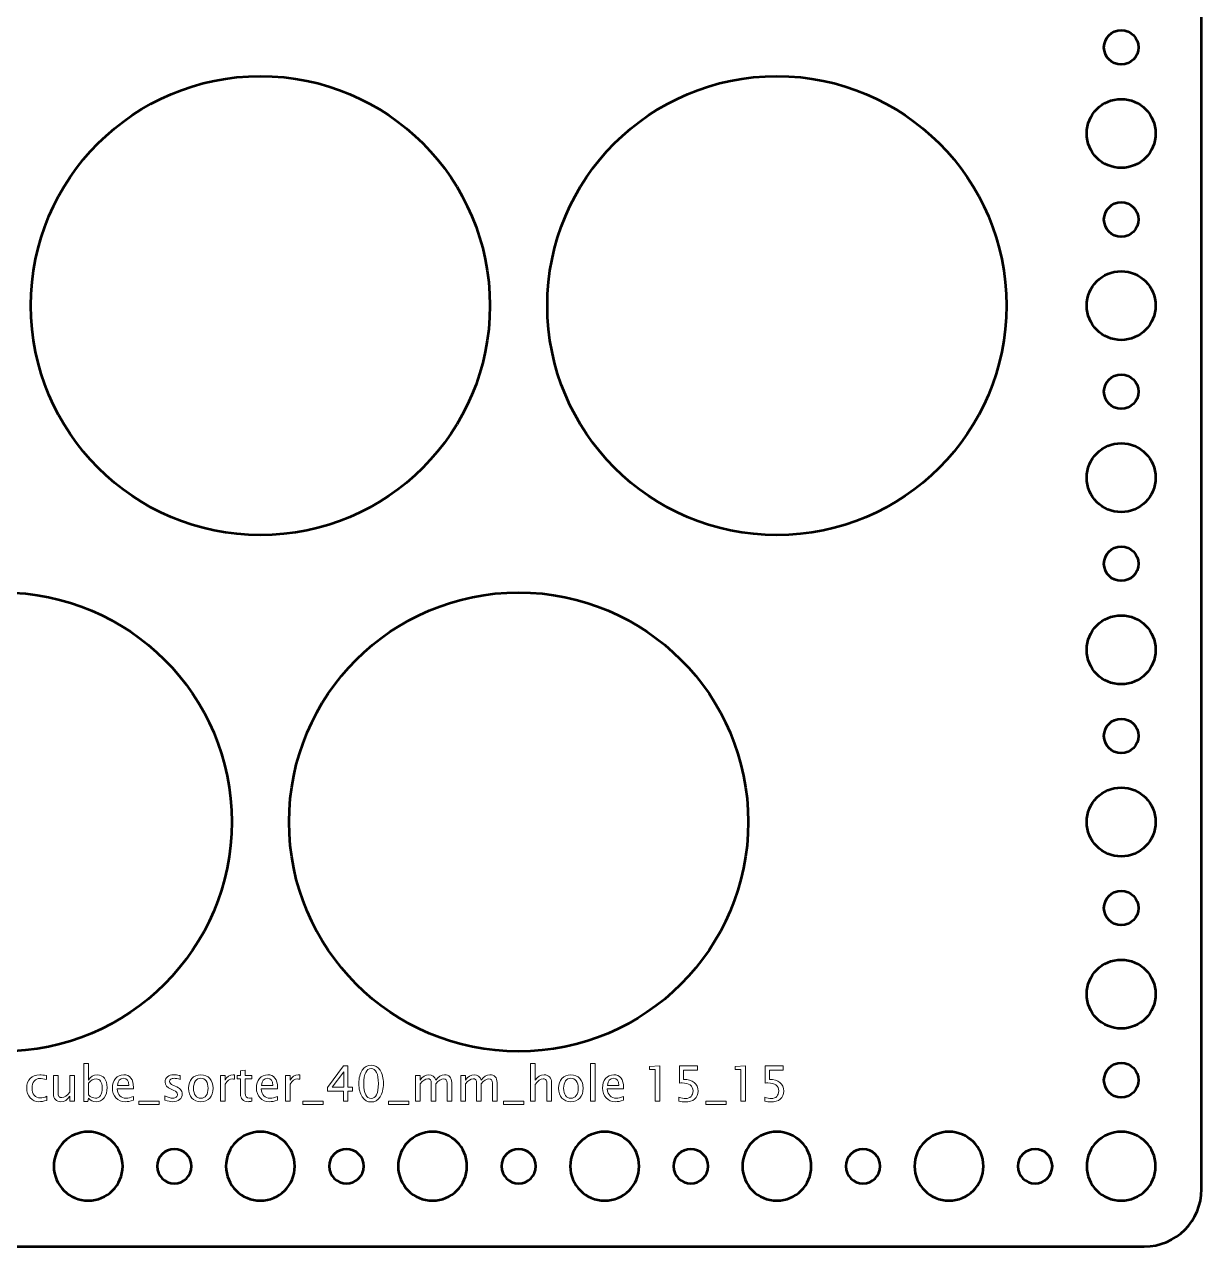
# Model space of a CAD drawing. Header units: centimetres. Extents: x -31.4 to 31.4, y -20.9 to 20.9.
# Drawn here: x 21.19 to 31.45, y 0.05 to 10.7 of the extents above; entities that cross this region are included whole.
import ezdxf

# ---------------------------------------------------------------- set-up
doc = ezdxf.new("R2010")
doc.units = ezdxf.units.CM
doc.header["$MEASUREMENT"] = 0
doc.layers.add('Layer 1', color=7, linetype='Continuous')

msp = doc.modelspace()

# ---------------------------------------------------------------- linework, layer by layer
at = {"layer": 'Layer 1', "lineweight": 53}
for centre, major_axis in [((30.75, 10.5), (0, 0.15)), ((23.25005, 8.24995), (0, 2.00005)), ((27.75005, 8.24995), (0, 2.00005)), ((30.75001, 9.74999), (0, 0.30001)), ((30.75, 9), (0, 0.15)), ((30.75001, 8.24999), (0, 0.30001)), ((30.75, 7.5), (0, 0.15)), ((30.75001, 6.74999), (0, 0.30001)), ((30.75, 6), (0, 0.15)), ((21.00005, 3.74995), (0, 2.00005)), ((25.50005, 3.74995), (0, 2.00005)), ((30.75001, 5.24999), (0, 0.30001)), ((30.75, 4.5), (0, 0.15)), ((30.75001, 3.74999), (0, 0.30001)), ((30.75, 3), (0, 0.15)), ((30.75001, 2.24999), (0, 0.30001)), ((30.75, 1.5), (0, 0.15))]:
    msp.add_ellipse(centre, major_axis=major_axis, ratio=1, dxfattribs=at)
for points, knots in [([(10.55, 0.55), (10.55, 0.55), (10.55, 20.45), (10.55, 20.45), (10.55, 20.45), (10.55, 20.72614), (10.77386, 20.95), (11.05, 20.95), (11.05, 20.95), (11.05, 20.95), (30.95, 20.95), (30.95, 20.95), (30.95, 20.95), (31.22614, 20.95), (31.45, 20.72614), (31.45, 20.45), (31.45, 20.45), (31.45, 20.45), (31.45, 0.55), (31.45, 0.55), (31.45, 0.55), (31.45, 0.27386), (31.22614, 0.05), (30.95, 0.05), (30.95, 0.05), (30.95, 0.05), (11.05, 0.05), (11.05, 0.05), (11.05, 0.05), (10.77386, 0.05), (10.55, 0.27386), (10.55, 0.55)], [0, 0, 0, 0, 0.11111111, 0.11111111, 0.11111111, 0.11111111, 0.22222222, 0.22222222, 0.22222222, 0.22222222, 0.33333333, 0.33333333, 0.33333333, 0.33333333, 0.44444444, 0.44444444, 0.44444444, 0.44444444, 0.55555556, 0.55555556, 0.55555556, 0.55555556, 0.66666667, 0.66666667, 0.66666667, 0.66666667, 0.77777778, 0.77777778, 0.77777778, 0.77777778, 1, 1, 1, 1]), ([(21.45, 0.75), (21.45, 0.91569), (21.58431, 1.05), (21.75, 1.05), (21.75, 1.05), (21.91569, 1.05), (22.05, 0.91569), (22.05, 0.75), (22.05, 0.75), (22.05, 0.58431), (21.91569, 0.45), (21.75, 0.45), (21.75, 0.45), (21.58431, 0.45), (21.45, 0.58431), (21.45, 0.75)], [0, 0, 0, 0, 0.2, 0.2, 0.2, 0.2, 0.4, 0.4, 0.4, 0.4, 0.6, 0.6, 0.6, 0.6, 1, 1, 1, 1]), ([(22.95, 0.75), (22.95, 0.91569), (23.08431, 1.05), (23.25, 1.05), (23.25, 1.05), (23.41569, 1.05), (23.55, 0.91569), (23.55, 0.75), (23.55, 0.75), (23.55, 0.58431), (23.41569, 0.45), (23.25, 0.45), (23.25, 0.45), (23.08431, 0.45), (22.95, 0.58431), (22.95, 0.75)], [0, 0, 0, 0, 0.2, 0.2, 0.2, 0.2, 0.4, 0.4, 0.4, 0.4, 0.6, 0.6, 0.6, 0.6, 1, 1, 1, 1]), ([(24.45, 0.75), (24.45, 0.91569), (24.58431, 1.05), (24.75, 1.05), (24.75, 1.05), (24.91569, 1.05), (25.05, 0.91569), (25.05, 0.75), (25.05, 0.75), (25.05, 0.58431), (24.91569, 0.45), (24.75, 0.45), (24.75, 0.45), (24.58431, 0.45), (24.45, 0.58431), (24.45, 0.75)], [0, 0, 0, 0, 0.2, 0.2, 0.2, 0.2, 0.4, 0.4, 0.4, 0.4, 0.6, 0.6, 0.6, 0.6, 1, 1, 1, 1]), ([(25.95, 0.75), (25.95, 0.91569), (26.08431, 1.05), (26.25, 1.05), (26.25, 1.05), (26.41569, 1.05), (26.55, 0.91569), (26.55, 0.75), (26.55, 0.75), (26.55, 0.58431), (26.41569, 0.45), (26.25, 0.45), (26.25, 0.45), (26.08431, 0.45), (25.95, 0.58431), (25.95, 0.75)], [0, 0, 0, 0, 0.2, 0.2, 0.2, 0.2, 0.4, 0.4, 0.4, 0.4, 0.6, 0.6, 0.6, 0.6, 1, 1, 1, 1]), ([(27.45, 0.75), (27.45, 0.91569), (27.58431, 1.05), (27.75, 1.05), (27.75, 1.05), (27.91569, 1.05), (28.05, 0.91569), (28.05, 0.75), (28.05, 0.75), (28.05, 0.58431), (27.91569, 0.45), (27.75, 0.45), (27.75, 0.45), (27.58431, 0.45), (27.45, 0.58431), (27.45, 0.75)], [0, 0, 0, 0, 0.2, 0.2, 0.2, 0.2, 0.4, 0.4, 0.4, 0.4, 0.6, 0.6, 0.6, 0.6, 1, 1, 1, 1]), ([(28.95, 0.75), (28.95, 0.91569), (29.08431, 1.05), (29.25, 1.05), (29.25, 1.05), (29.41569, 1.05), (29.55, 0.91569), (29.55, 0.75), (29.55, 0.75), (29.55, 0.58431), (29.41569, 0.45), (29.25, 0.45), (29.25, 0.45), (29.08431, 0.45), (28.95, 0.58431), (28.95, 0.75)], [0, 0, 0, 0, 0.2, 0.2, 0.2, 0.2, 0.4, 0.4, 0.4, 0.4, 0.6, 0.6, 0.6, 0.6, 1, 1, 1, 1]), ([(30.45, 0.75), (30.45, 0.91569), (30.58431, 1.05), (30.75, 1.05), (30.75, 1.05), (30.91569, 1.05), (31.05, 0.91569), (31.05, 0.75), (31.05, 0.75), (31.05, 0.58431), (30.91569, 0.45), (30.75, 0.45), (30.75, 0.45), (30.58431, 0.45), (30.45, 0.58431), (30.45, 0.75)], [0, 0, 0, 0, 0.2, 0.2, 0.2, 0.2, 0.4, 0.4, 0.4, 0.4, 0.6, 0.6, 0.6, 0.6, 1, 1, 1, 1]), ([(22.35, 0.75), (22.35, 0.83284), (22.41716, 0.9), (22.5, 0.9), (22.5, 0.9), (22.58284, 0.9), (22.65, 0.83284), (22.65, 0.75), (22.65, 0.75), (22.65, 0.66716), (22.58284, 0.6), (22.5, 0.6), (22.5, 0.6), (22.41716, 0.6), (22.35, 0.66716), (22.35, 0.75)], [0, 0, 0, 0, 0.2, 0.2, 0.2, 0.2, 0.4, 0.4, 0.4, 0.4, 0.6, 0.6, 0.6, 0.6, 1, 1, 1, 1]), ([(23.85, 0.75), (23.85, 0.83284), (23.91716, 0.9), (24, 0.9), (24, 0.9), (24.08284, 0.9), (24.15, 0.83284), (24.15, 0.75), (24.15, 0.75), (24.15, 0.66716), (24.08284, 0.6), (24, 0.6), (24, 0.6), (23.91716, 0.6), (23.85, 0.66716), (23.85, 0.75)], [0, 0, 0, 0, 0.2, 0.2, 0.2, 0.2, 0.4, 0.4, 0.4, 0.4, 0.6, 0.6, 0.6, 0.6, 1, 1, 1, 1]), ([(25.35, 0.75), (25.35, 0.83284), (25.41716, 0.9), (25.5, 0.9), (25.5, 0.9), (25.58284, 0.9), (25.65, 0.83284), (25.65, 0.75), (25.65, 0.75), (25.65, 0.66716), (25.58284, 0.6), (25.5, 0.6), (25.5, 0.6), (25.41716, 0.6), (25.35, 0.66716), (25.35, 0.75)], [0, 0, 0, 0, 0.2, 0.2, 0.2, 0.2, 0.4, 0.4, 0.4, 0.4, 0.6, 0.6, 0.6, 0.6, 1, 1, 1, 1]), ([(26.85, 0.75), (26.85, 0.83284), (26.91716, 0.9), (27, 0.9), (27, 0.9), (27.08284, 0.9), (27.15, 0.83284), (27.15, 0.75), (27.15, 0.75), (27.15, 0.66716), (27.08284, 0.6), (27, 0.6), (27, 0.6), (26.91716, 0.6), (26.85, 0.66716), (26.85, 0.75)], [0, 0, 0, 0, 0.2, 0.2, 0.2, 0.2, 0.4, 0.4, 0.4, 0.4, 0.6, 0.6, 0.6, 0.6, 1, 1, 1, 1]), ([(28.35, 0.75), (28.35, 0.83284), (28.41716, 0.9), (28.5, 0.9), (28.5, 0.9), (28.58284, 0.9), (28.65, 0.83284), (28.65, 0.75), (28.65, 0.75), (28.65, 0.66716), (28.58284, 0.6), (28.5, 0.6), (28.5, 0.6), (28.41716, 0.6), (28.35, 0.66716), (28.35, 0.75)], [0, 0, 0, 0, 0.2, 0.2, 0.2, 0.2, 0.4, 0.4, 0.4, 0.4, 0.6, 0.6, 0.6, 0.6, 1, 1, 1, 1]), ([(29.85, 0.75), (29.85, 0.83284), (29.91716, 0.9), (30, 0.9), (30, 0.9), (30.08284, 0.9), (30.15, 0.83284), (30.15, 0.75), (30.15, 0.75), (30.15, 0.66716), (30.08284, 0.6), (30, 0.6), (30, 0.6), (29.91716, 0.6), (29.85, 0.66716), (29.85, 0.75)], [0, 0, 0, 0, 0.2, 0.2, 0.2, 0.2, 0.4, 0.4, 0.4, 0.4, 0.6, 0.6, 0.6, 0.6, 1, 1, 1, 1])]:
    msp.add_open_spline(points, degree=3, knots=knots, dxfattribs=at)
at = {"layer": 'Layer 1', "color": 5, "lineweight": 9}
for points, knots in [([(21.71184, 1.31494), (21.71184, 1.31494), (21.71184, 1.64387), (21.71184, 1.64387), (21.71184, 1.64387), (21.71184, 1.64387), (21.75248, 1.64387), (21.75248, 1.64387), (21.75248, 1.64387), (21.75248, 1.64387), (21.75248, 1.49944), (21.75248, 1.49944), (21.75248, 1.49944), (21.76913, 1.53084), (21.79418, 1.5465), (21.82755, 1.5465), (21.82755, 1.5465), (21.85457, 1.5465), (21.87581, 1.53669), (21.89133, 1.51701), (21.89133, 1.51701), (21.90685, 1.49732), (21.91461, 1.47044), (21.91461, 1.43637), (21.91461, 1.43637), (21.91461, 1.39925), (21.9058, 1.36927), (21.88823, 1.34655), (21.88823, 1.34655), (21.87066, 1.32376), (21.84752, 1.3124), (21.81887, 1.3124), (21.81887, 1.3124), (21.79227, 1.3124), (21.77012, 1.32256), (21.75248, 1.34295), (21.75248, 1.34295), (21.75248, 1.34295), (21.74754, 1.31494), (21.74754, 1.31494), (21.74754, 1.31494), (21.74754, 1.31494), (21.71184, 1.31494), (21.71184, 1.31494)], [0, 0, 0, 0, 0.08333333, 0.08333333, 0.08333333, 0.08333333, 0.16666667, 0.16666667, 0.16666667, 0.16666667, 0.25, 0.25, 0.25, 0.25, 0.33333333, 0.33333333, 0.33333333, 0.33333333, 0.41666667, 0.41666667, 0.41666667, 0.41666667, 0.5, 0.5, 0.5, 0.5, 0.58333333, 0.58333333, 0.58333333, 0.58333333, 0.66666667, 0.66666667, 0.66666667, 0.66666667, 0.75, 0.75, 0.75, 0.75, 0.83333333, 0.83333333, 0.83333333, 0.83333333, 1, 1, 1, 1]), ([(23.97295, 1.31748), (23.97295, 1.31748), (23.97295, 1.40426), (23.97295, 1.40426), (23.97295, 1.40426), (23.97295, 1.40426), (23.83494, 1.40426), (23.83494, 1.40426), (23.83494, 1.40426), (23.83494, 1.40426), (23.83494, 1.43517), (23.83494, 1.43517), (23.83494, 1.43517), (23.83494, 1.43517), (23.97295, 1.62355), (23.97295, 1.62355), (23.97295, 1.62355), (23.97295, 1.62355), (24.01105, 1.62355), (24.01105, 1.62355), (24.01105, 1.62355), (24.01105, 1.62355), (24.01105, 1.43771), (24.01105, 1.43771), (24.01105, 1.43771), (24.01105, 1.43771), (24.05211, 1.43771), (24.05211, 1.43771), (24.05211, 1.43771), (24.05211, 1.43771), (24.05211, 1.40426), (24.05211, 1.40426), (24.05211, 1.40426), (24.05211, 1.40426), (24.01105, 1.40426), (24.01105, 1.40426), (24.01105, 1.40426), (24.01105, 1.40426), (24.01105, 1.31748), (24.01105, 1.31748), (24.01105, 1.31748), (24.01105, 1.31748), (23.97295, 1.31748), (23.97295, 1.31748)], [0, 0, 0, 0, 0.08333333, 0.08333333, 0.08333333, 0.08333333, 0.16666667, 0.16666667, 0.16666667, 0.16666667, 0.25, 0.25, 0.25, 0.25, 0.33333333, 0.33333333, 0.33333333, 0.33333333, 0.41666667, 0.41666667, 0.41666667, 0.41666667, 0.5, 0.5, 0.5, 0.5, 0.58333333, 0.58333333, 0.58333333, 0.58333333, 0.66666667, 0.66666667, 0.66666667, 0.66666667, 0.75, 0.75, 0.75, 0.75, 0.83333333, 0.83333333, 0.83333333, 0.83333333, 1, 1, 1, 1]), ([(24.21481, 1.30986), (24.18271, 1.30986), (24.15682, 1.32461), (24.1372, 1.35403), (24.1372, 1.35403), (24.11752, 1.38345), (24.10771, 1.42225), (24.10771, 1.47051), (24.10771, 1.47051), (24.10771, 1.51877), (24.11752, 1.55758), (24.1372, 1.587), (24.1372, 1.587), (24.15682, 1.61642), (24.18271, 1.63117), (24.21481, 1.63117), (24.21481, 1.63117), (24.24706, 1.63117), (24.27295, 1.61649), (24.29256, 1.58714), (24.29256, 1.58714), (24.31211, 1.55779), (24.32191, 1.51891), (24.32191, 1.47051), (24.32191, 1.47051), (24.32191, 1.42225), (24.31211, 1.38345), (24.29256, 1.35403), (24.29256, 1.35403), (24.27295, 1.32461), (24.24706, 1.30986), (24.21481, 1.30986)], [0, 0, 0, 0, 0.11111111, 0.11111111, 0.11111111, 0.11111111, 0.22222222, 0.22222222, 0.22222222, 0.22222222, 0.33333333, 0.33333333, 0.33333333, 0.33333333, 0.44444444, 0.44444444, 0.44444444, 0.44444444, 0.55555556, 0.55555556, 0.55555556, 0.55555556, 0.66666667, 0.66666667, 0.66666667, 0.66666667, 0.77777778, 0.77777778, 0.77777778, 0.77777778, 1, 1, 1, 1]), ([(24.21474, 1.34034), (24.25715, 1.34034), (24.27831, 1.38373), (24.27831, 1.47051), (24.27831, 1.47051), (24.27831, 1.5573), (24.25715, 1.60069), (24.21474, 1.60069), (24.21474, 1.60069), (24.17248, 1.60069), (24.15131, 1.5573), (24.15131, 1.47051), (24.15131, 1.47051), (24.15131, 1.38373), (24.17248, 1.34034), (24.21474, 1.34034)], [0, 0, 0, 0, 0.2, 0.2, 0.2, 0.2, 0.4, 0.4, 0.4, 0.4, 0.6, 0.6, 0.6, 0.6, 1, 1, 1, 1]), ([(25.60321, 1.31748), (25.60321, 1.31748), (25.60321, 1.64387), (25.60321, 1.64387), (25.60321, 1.64387), (25.60321, 1.64387), (25.64385, 1.64387), (25.64385, 1.64387), (25.64385, 1.64387), (25.64385, 1.64387), (25.64385, 1.49944), (25.64385, 1.49944), (25.64385, 1.49944), (25.66537, 1.53084), (25.69176, 1.5465), (25.72294, 1.5465), (25.72294, 1.5465), (25.74256, 1.5465), (25.75815, 1.54036), (25.76965, 1.52802), (25.76965, 1.52802), (25.78115, 1.51574), (25.78693, 1.49916), (25.78693, 1.47842), (25.78693, 1.47842), (25.78693, 1.47842), (25.78693, 1.31748), (25.78693, 1.31748), (25.78693, 1.31748), (25.78693, 1.31748), (25.7463, 1.31748), (25.7463, 1.31748), (25.7463, 1.31748), (25.7463, 1.31748), (25.7463, 1.46515), (25.7463, 1.46515), (25.7463, 1.46515), (25.7463, 1.4818), (25.74383, 1.49366), (25.73896, 1.50071), (25.73896, 1.50071), (25.73402, 1.50784), (25.7259, 1.51137), (25.71455, 1.51137), (25.71455, 1.51137), (25.68957, 1.51137), (25.666, 1.49507), (25.64385, 1.46247), (25.64385, 1.46247), (25.64385, 1.46247), (25.64385, 1.31748), (25.64385, 1.31748), (25.64385, 1.31748), (25.64385, 1.31748), (25.60321, 1.31748), (25.60321, 1.31748)], [0, 0, 0, 0, 0.06666667, 0.06666667, 0.06666667, 0.06666667, 0.13333333, 0.13333333, 0.13333333, 0.13333333, 0.2, 0.2, 0.2, 0.2, 0.26666667, 0.26666667, 0.26666667, 0.26666667, 0.33333333, 0.33333333, 0.33333333, 0.33333333, 0.4, 0.4, 0.4, 0.4, 0.46666667, 0.46666667, 0.46666667, 0.46666667, 0.53333333, 0.53333333, 0.53333333, 0.53333333, 0.6, 0.6, 0.6, 0.6, 0.66666667, 0.66666667, 0.66666667, 0.66666667, 0.73333333, 0.73333333, 0.73333333, 0.73333333, 0.8, 0.8, 0.8, 0.8, 0.86666667, 0.86666667, 0.86666667, 0.86666667, 1, 1, 1, 1]), ([(26.12603, 1.31748), (26.12603, 1.31748), (26.12603, 1.64387), (26.12603, 1.64387), (26.12603, 1.64387), (26.12603, 1.64387), (26.16667, 1.64387), (26.16667, 1.64387), (26.16667, 1.64387), (26.16667, 1.64387), (26.16667, 1.31748), (26.16667, 1.31748), (26.16667, 1.31748), (26.16667, 1.31748), (26.12603, 1.31748), (26.12603, 1.31748)], [0, 0, 0, 0, 0.2, 0.2, 0.2, 0.2, 0.4, 0.4, 0.4, 0.4, 0.6, 0.6, 0.6, 0.6, 1, 1, 1, 1]), ([(26.68842, 1.31748), (26.68842, 1.31748), (26.68842, 1.59307), (26.68842, 1.59307), (26.68842, 1.59307), (26.68842, 1.59307), (26.63974, 1.59307), (26.63974, 1.59307), (26.63974, 1.59307), (26.63974, 1.59307), (26.63974, 1.61847), (26.63974, 1.61847), (26.63974, 1.61847), (26.63974, 1.61847), (26.72906, 1.62609), (26.72906, 1.62609), (26.72906, 1.62609), (26.72906, 1.62609), (26.72906, 1.31748), (26.72906, 1.31748), (26.72906, 1.31748), (26.72906, 1.31748), (26.68842, 1.31748), (26.68842, 1.31748)], [0, 0, 0, 0, 0.14285714, 0.14285714, 0.14285714, 0.14285714, 0.28571429, 0.28571429, 0.28571429, 0.28571429, 0.42857143, 0.42857143, 0.42857143, 0.42857143, 0.57142857, 0.57142857, 0.57142857, 0.57142857, 0.71428571, 0.71428571, 0.71428571, 0.71428571, 1, 1, 1, 1]), ([(26.89685, 1.31621), (26.89685, 1.31621), (26.89685, 1.35262), (26.89685, 1.35262), (26.89685, 1.35262), (26.9171, 1.34443), (26.93629, 1.34034), (26.95463, 1.34034), (26.95463, 1.34034), (26.97467, 1.34034), (26.99047, 1.34627), (27.00197, 1.35812), (27.00197, 1.35812), (27.01347, 1.36997), (27.01919, 1.38627), (27.01919, 1.40701), (27.01919, 1.40701), (27.01919, 1.42931), (27.01107, 1.44638), (26.99485, 1.45817), (26.99485, 1.45817), (26.97862, 1.46995), (26.95512, 1.47581), (26.92443, 1.47581), (26.92443, 1.47581), (26.91731, 1.47581), (26.90976, 1.47531), (26.90193, 1.47432), (26.90193, 1.47432), (26.90193, 1.47432), (26.90193, 1.62355), (26.90193, 1.62355), (26.90193, 1.62355), (26.90193, 1.62355), (27.05687, 1.62355), (27.05687, 1.62355), (27.05687, 1.62355), (27.05687, 1.62355), (27.05687, 1.58799), (27.05687, 1.58799), (27.05687, 1.58799), (27.05687, 1.58799), (26.93749, 1.58799), (26.93749, 1.58799), (26.93749, 1.58799), (26.93749, 1.58799), (26.93749, 1.50713), (26.93749, 1.50713), (26.93749, 1.50713), (26.97686, 1.50713), (27.00755, 1.4981), (27.02963, 1.48004), (27.02963, 1.48004), (27.05171, 1.46205), (27.06279, 1.43707), (27.06279, 1.40511), (27.06279, 1.40511), (27.06279, 1.37534), (27.05277, 1.35205), (27.03274, 1.33519), (27.03274, 1.33519), (27.0127, 1.31833), (26.98504, 1.30986), (26.94976, 1.30986), (26.94976, 1.30986), (26.93403, 1.30986), (26.91639, 1.31198), (26.89685, 1.31621)], [0, 0, 0, 0, 0.05555556, 0.05555556, 0.05555556, 0.05555556, 0.11111111, 0.11111111, 0.11111111, 0.11111111, 0.16666667, 0.16666667, 0.16666667, 0.16666667, 0.22222222, 0.22222222, 0.22222222, 0.22222222, 0.27777778, 0.27777778, 0.27777778, 0.27777778, 0.33333333, 0.33333333, 0.33333333, 0.33333333, 0.38888889, 0.38888889, 0.38888889, 0.38888889, 0.44444444, 0.44444444, 0.44444444, 0.44444444, 0.5, 0.5, 0.5, 0.5, 0.55555556, 0.55555556, 0.55555556, 0.55555556, 0.61111111, 0.61111111, 0.61111111, 0.61111111, 0.66666667, 0.66666667, 0.66666667, 0.66666667, 0.72222222, 0.72222222, 0.72222222, 0.72222222, 0.77777778, 0.77777778, 0.77777778, 0.77777778, 0.83333333, 0.83333333, 0.83333333, 0.83333333, 0.88888889, 0.88888889, 0.88888889, 0.88888889, 1, 1, 1, 1]), ([(27.43547, 1.31748), (27.43547, 1.31748), (27.43547, 1.59307), (27.43547, 1.59307), (27.43547, 1.59307), (27.43547, 1.59307), (27.38679, 1.59307), (27.38679, 1.59307), (27.38679, 1.59307), (27.38679, 1.59307), (27.38679, 1.61847), (27.38679, 1.61847), (27.38679, 1.61847), (27.38679, 1.61847), (27.47611, 1.62609), (27.47611, 1.62609), (27.47611, 1.62609), (27.47611, 1.62609), (27.47611, 1.31748), (27.47611, 1.31748), (27.47611, 1.31748), (27.47611, 1.31748), (27.43547, 1.31748), (27.43547, 1.31748)], [0, 0, 0, 0, 0.14285714, 0.14285714, 0.14285714, 0.14285714, 0.28571429, 0.28571429, 0.28571429, 0.28571429, 0.42857143, 0.42857143, 0.42857143, 0.42857143, 0.57142857, 0.57142857, 0.57142857, 0.57142857, 0.71428571, 0.71428571, 0.71428571, 0.71428571, 1, 1, 1, 1]), ([(27.6439, 1.31621), (27.6439, 1.31621), (27.6439, 1.35262), (27.6439, 1.35262), (27.6439, 1.35262), (27.66415, 1.34443), (27.68334, 1.34034), (27.70168, 1.34034), (27.70168, 1.34034), (27.72172, 1.34034), (27.73752, 1.34627), (27.74902, 1.35812), (27.74902, 1.35812), (27.76052, 1.36997), (27.76624, 1.38627), (27.76624, 1.40701), (27.76624, 1.40701), (27.76624, 1.42931), (27.75812, 1.44638), (27.7419, 1.45817), (27.7419, 1.45817), (27.72567, 1.46995), (27.70217, 1.47581), (27.67148, 1.47581), (27.67148, 1.47581), (27.66436, 1.47581), (27.65681, 1.47531), (27.64898, 1.47432), (27.64898, 1.47432), (27.64898, 1.47432), (27.64898, 1.62355), (27.64898, 1.62355), (27.64898, 1.62355), (27.64898, 1.62355), (27.80392, 1.62355), (27.80392, 1.62355), (27.80392, 1.62355), (27.80392, 1.62355), (27.80392, 1.58799), (27.80392, 1.58799), (27.80392, 1.58799), (27.80392, 1.58799), (27.68454, 1.58799), (27.68454, 1.58799), (27.68454, 1.58799), (27.68454, 1.58799), (27.68454, 1.50713), (27.68454, 1.50713), (27.68454, 1.50713), (27.72391, 1.50713), (27.7546, 1.4981), (27.77668, 1.48004), (27.77668, 1.48004), (27.79876, 1.46205), (27.80984, 1.43707), (27.80984, 1.40511), (27.80984, 1.40511), (27.80984, 1.37534), (27.79982, 1.35205), (27.77979, 1.33519), (27.77979, 1.33519), (27.75975, 1.31833), (27.73209, 1.30986), (27.69681, 1.30986), (27.69681, 1.30986), (27.68108, 1.30986), (27.66344, 1.31198), (27.6439, 1.31621)], [0, 0, 0, 0, 0.05555556, 0.05555556, 0.05555556, 0.05555556, 0.11111111, 0.11111111, 0.11111111, 0.11111111, 0.16666667, 0.16666667, 0.16666667, 0.16666667, 0.22222222, 0.22222222, 0.22222222, 0.22222222, 0.27777778, 0.27777778, 0.27777778, 0.27777778, 0.33333333, 0.33333333, 0.33333333, 0.33333333, 0.38888889, 0.38888889, 0.38888889, 0.38888889, 0.44444444, 0.44444444, 0.44444444, 0.44444444, 0.5, 0.5, 0.5, 0.5, 0.55555556, 0.55555556, 0.55555556, 0.55555556, 0.61111111, 0.61111111, 0.61111111, 0.61111111, 0.66666667, 0.66666667, 0.66666667, 0.66666667, 0.72222222, 0.72222222, 0.72222222, 0.72222222, 0.77777778, 0.77777778, 0.77777778, 0.77777778, 0.83333333, 0.83333333, 0.83333333, 0.83333333, 0.88888889, 0.88888889, 0.88888889, 0.88888889, 1, 1, 1, 1]), ([(21.38806, 1.32425), (21.36174, 1.31635), (21.33902, 1.3124), (21.3199, 1.3124), (21.3199, 1.3124), (21.28956, 1.3124), (21.26444, 1.32362), (21.24448, 1.34598), (21.24448, 1.34598), (21.22451, 1.36842), (21.21449, 1.39671), (21.21449, 1.43079), (21.21449, 1.43079), (21.21449, 1.4672), (21.22437, 1.49563), (21.24412, 1.51595), (21.24412, 1.51595), (21.26388, 1.53634), (21.29147, 1.5465), (21.32688, 1.5465), (21.32688, 1.5465), (21.34431, 1.5465), (21.36393, 1.5441), (21.38552, 1.5393), (21.38552, 1.5393), (21.38552, 1.5393), (21.38552, 1.50502), (21.38552, 1.50502), (21.38552, 1.50502), (21.36258, 1.51179), (21.34389, 1.51518), (21.32949, 1.51518), (21.32949, 1.51518), (21.30861, 1.51518), (21.29189, 1.50734), (21.2794, 1.49175), (21.2794, 1.49175), (21.26691, 1.47616), (21.26063, 1.45534), (21.26063, 1.42938), (21.26063, 1.42938), (21.26063, 1.40419), (21.26712, 1.38387), (21.28004, 1.36828), (21.28004, 1.36828), (21.29295, 1.35276), (21.30981, 1.345), (21.33076, 1.345), (21.33076, 1.345), (21.34932, 1.345), (21.36837, 1.34979), (21.38806, 1.35939), (21.38806, 1.35939), (21.38806, 1.35939), (21.38806, 1.32425), (21.38806, 1.32425)], [0, 0, 0, 0, 0.06666667, 0.06666667, 0.06666667, 0.06666667, 0.13333333, 0.13333333, 0.13333333, 0.13333333, 0.2, 0.2, 0.2, 0.2, 0.26666667, 0.26666667, 0.26666667, 0.26666667, 0.33333333, 0.33333333, 0.33333333, 0.33333333, 0.4, 0.4, 0.4, 0.4, 0.46666667, 0.46666667, 0.46666667, 0.46666667, 0.53333333, 0.53333333, 0.53333333, 0.53333333, 0.6, 0.6, 0.6, 0.6, 0.66666667, 0.66666667, 0.66666667, 0.66666667, 0.73333333, 0.73333333, 0.73333333, 0.73333333, 0.8, 0.8, 0.8, 0.8, 0.86666667, 0.86666667, 0.86666667, 0.86666667, 1, 1, 1, 1]), ([(21.58964, 1.31748), (21.58964, 1.31748), (21.58964, 1.35967), (21.58964, 1.35967), (21.58964, 1.35967), (21.56797, 1.32813), (21.54166, 1.3124), (21.51075, 1.3124), (21.51075, 1.3124), (21.49114, 1.3124), (21.47555, 1.31854), (21.46398, 1.33089), (21.46398, 1.33089), (21.45234, 1.34323), (21.44655, 1.35981), (21.44655, 1.38077), (21.44655, 1.38077), (21.44655, 1.38077), (21.44655, 1.54184), (21.44655, 1.54184), (21.44655, 1.54184), (21.44655, 1.54184), (21.48719, 1.54184), (21.48719, 1.54184), (21.48719, 1.54184), (21.48719, 1.54184), (21.48719, 1.39403), (21.48719, 1.39403), (21.48719, 1.39403), (21.48719, 1.37717), (21.48966, 1.36525), (21.49453, 1.35819), (21.49453, 1.35819), (21.49947, 1.35106), (21.50765, 1.34754), (21.51915, 1.34754), (21.51915, 1.34754), (21.54399, 1.34754), (21.56755, 1.36383), (21.58964, 1.3965), (21.58964, 1.3965), (21.58964, 1.3965), (21.58964, 1.54184), (21.58964, 1.54184), (21.58964, 1.54184), (21.58964, 1.54184), (21.63027, 1.54184), (21.63027, 1.54184), (21.63027, 1.54184), (21.63027, 1.54184), (21.63027, 1.31748), (21.63027, 1.31748), (21.63027, 1.31748), (21.63027, 1.31748), (21.58964, 1.31748), (21.58964, 1.31748)], [0, 0, 0, 0, 0.06666667, 0.06666667, 0.06666667, 0.06666667, 0.13333333, 0.13333333, 0.13333333, 0.13333333, 0.2, 0.2, 0.2, 0.2, 0.26666667, 0.26666667, 0.26666667, 0.26666667, 0.33333333, 0.33333333, 0.33333333, 0.33333333, 0.4, 0.4, 0.4, 0.4, 0.46666667, 0.46666667, 0.46666667, 0.46666667, 0.53333333, 0.53333333, 0.53333333, 0.53333333, 0.6, 0.6, 0.6, 0.6, 0.66666667, 0.66666667, 0.66666667, 0.66666667, 0.73333333, 0.73333333, 0.73333333, 0.73333333, 0.8, 0.8, 0.8, 0.8, 0.86666667, 0.86666667, 0.86666667, 0.86666667, 1, 1, 1, 1]), ([(21.75248, 1.37096), (21.77343, 1.35226), (21.7934, 1.34288), (21.81238, 1.34288), (21.81238, 1.34288), (21.83108, 1.34288), (21.84554, 1.35071), (21.8557, 1.3663), (21.8557, 1.3663), (21.86593, 1.3819), (21.87101, 1.40384), (21.87101, 1.4322), (21.87101, 1.4322), (21.87101, 1.4847), (21.85366, 1.51094), (21.81894, 1.51094), (21.81894, 1.51094), (21.79622, 1.51094), (21.77407, 1.49867), (21.75248, 1.47404), (21.75248, 1.47404), (21.75248, 1.47404), (21.75248, 1.37096), (21.75248, 1.37096)], [0, 0, 0, 0, 0.14285714, 0.14285714, 0.14285714, 0.14285714, 0.28571429, 0.28571429, 0.28571429, 0.28571429, 0.42857143, 0.42857143, 0.42857143, 0.42857143, 0.57142857, 0.57142857, 0.57142857, 0.57142857, 0.71428571, 0.71428571, 0.71428571, 0.71428571, 1, 1, 1, 1]), ([(22.14294, 1.32468), (22.11563, 1.31649), (22.09228, 1.3124), (22.0728, 1.3124), (22.0728, 1.3124), (22.03957, 1.3124), (22.01255, 1.32341), (21.99174, 1.34535), (21.99174, 1.34535), (21.97092, 1.36729), (21.96048, 1.39573), (21.96048, 1.43072), (21.96048, 1.43072), (21.96048, 1.46466), (21.96965, 1.49253), (21.98807, 1.51433), (21.98807, 1.51433), (22.00648, 1.53606), (22.03005, 1.54692), (22.05876, 1.54692), (22.05876, 1.54692), (22.08593, 1.54692), (22.10695, 1.53726), (22.12177, 1.51793), (22.12177, 1.51793), (22.13659, 1.49859), (22.14399, 1.47122), (22.14399, 1.43573), (22.14399, 1.43573), (22.14399, 1.43573), (22.14378, 1.42331), (22.14378, 1.42331), (22.14378, 1.42331), (22.14378, 1.42331), (22.00197, 1.42331), (22.00197, 1.42331), (22.00197, 1.42331), (22.00789, 1.36969), (22.03407, 1.34288), (22.08042, 1.34288), (22.08042, 1.34288), (22.09743, 1.34288), (22.11824, 1.34768), (22.14294, 1.35727), (22.14294, 1.35727), (22.14294, 1.35727), (22.14294, 1.32468), (22.14294, 1.32468)], [0, 0, 0, 0, 0.07692308, 0.07692308, 0.07692308, 0.07692308, 0.15384615, 0.15384615, 0.15384615, 0.15384615, 0.23076923, 0.23076923, 0.23076923, 0.23076923, 0.30769231, 0.30769231, 0.30769231, 0.30769231, 0.38461538, 0.38461538, 0.38461538, 0.38461538, 0.46153846, 0.46153846, 0.46153846, 0.46153846, 0.53846154, 0.53846154, 0.53846154, 0.53846154, 0.61538462, 0.61538462, 0.61538462, 0.61538462, 0.69230769, 0.69230769, 0.69230769, 0.69230769, 0.76923077, 0.76923077, 0.76923077, 0.76923077, 0.84615385, 0.84615385, 0.84615385, 0.84615385, 1, 1, 1, 1]), ([(22.00408, 1.45379), (22.00408, 1.45379), (22.10314, 1.45379), (22.10314, 1.45379), (22.10314, 1.45379), (22.10314, 1.49556), (22.08755, 1.51645), (22.05643, 1.51645), (22.05643, 1.51645), (22.02511, 1.51645), (22.00768, 1.49556), (22.00408, 1.45379)], [0, 0, 0, 0, 0.25, 0.25, 0.25, 0.25, 0.5, 0.5, 0.5, 0.5, 1, 1, 1, 1]), ([(22.41776, 1.32552), (22.41776, 1.32552), (22.41776, 1.36278), (22.41776, 1.36278), (22.41776, 1.36278), (22.44436, 1.34951), (22.46743, 1.34288), (22.48711, 1.34288), (22.48711, 1.34288), (22.49882, 1.34288), (22.50856, 1.34605), (22.51625, 1.3524), (22.51625, 1.3524), (22.52394, 1.35868), (22.52782, 1.36659), (22.52782, 1.37611), (22.52782, 1.37611), (22.52782, 1.39001), (22.51703, 1.40151), (22.49544, 1.41061), (22.49544, 1.41061), (22.49544, 1.41061), (22.47166, 1.4207), (22.47166, 1.4207), (22.47166, 1.4207), (22.43659, 1.43524), (22.41903, 1.45626), (22.41903, 1.48357), (22.41903, 1.48357), (22.41903, 1.50311), (22.42594, 1.51849), (22.43977, 1.52971), (22.43977, 1.52971), (22.4536, 1.54093), (22.47258, 1.5465), (22.49664, 1.5465), (22.49664, 1.5465), (22.50913, 1.5465), (22.52465, 1.54481), (22.54306, 1.54135), (22.54306, 1.54135), (22.54306, 1.54135), (22.55153, 1.53973), (22.55153, 1.53973), (22.55153, 1.53973), (22.55153, 1.53973), (22.55153, 1.50586), (22.55153, 1.50586), (22.55153, 1.50586), (22.52888, 1.51264), (22.51082, 1.51602), (22.49734, 1.51602), (22.49734, 1.51602), (22.48549, 1.51602), (22.47611, 1.51341), (22.46898, 1.50826), (22.46898, 1.50826), (22.46192, 1.50311), (22.4584, 1.4962), (22.4584, 1.48752), (22.4584, 1.48752), (22.4584, 1.47531), (22.46827, 1.46494), (22.4881, 1.45654), (22.4881, 1.45654), (22.4881, 1.45654), (22.50764, 1.44829), (22.50764, 1.44829), (22.50764, 1.44829), (22.5298, 1.43898), (22.54546, 1.4291), (22.55463, 1.41873), (22.55463, 1.41873), (22.56388, 1.40835), (22.56846, 1.39537), (22.56846, 1.37985), (22.56846, 1.37985), (22.56846, 1.36017), (22.5607, 1.34401), (22.54511, 1.33138), (22.54511, 1.33138), (22.52959, 1.31875), (22.50969, 1.3124), (22.48549, 1.3124), (22.48549, 1.3124), (22.46686, 1.3124), (22.44436, 1.31677), (22.41776, 1.32552)], [0, 0, 0, 0, 0.04347826, 0.04347826, 0.04347826, 0.04347826, 0.08695652, 0.08695652, 0.08695652, 0.08695652, 0.13043478, 0.13043478, 0.13043478, 0.13043478, 0.17391304, 0.17391304, 0.17391304, 0.17391304, 0.2173913, 0.2173913, 0.2173913, 0.2173913, 0.26086957, 0.26086957, 0.26086957, 0.26086957, 0.30434783, 0.30434783, 0.30434783, 0.30434783, 0.34782609, 0.34782609, 0.34782609, 0.34782609, 0.39130435, 0.39130435, 0.39130435, 0.39130435, 0.43478261, 0.43478261, 0.43478261, 0.43478261, 0.47826087, 0.47826087, 0.47826087, 0.47826087, 0.52173913, 0.52173913, 0.52173913, 0.52173913, 0.56521739, 0.56521739, 0.56521739, 0.56521739, 0.60869565, 0.60869565, 0.60869565, 0.60869565, 0.65217391, 0.65217391, 0.65217391, 0.65217391, 0.69565217, 0.69565217, 0.69565217, 0.69565217, 0.73913043, 0.73913043, 0.73913043, 0.73913043, 0.7826087, 0.7826087, 0.7826087, 0.7826087, 0.82608696, 0.82608696, 0.82608696, 0.82608696, 0.86956522, 0.86956522, 0.86956522, 0.86956522, 0.91304348, 0.91304348, 0.91304348, 0.91304348, 1, 1, 1, 1]), ([(22.73095, 1.3124), (22.698, 1.3124), (22.6719, 1.32291), (22.65271, 1.34394), (22.65271, 1.34394), (22.63345, 1.36496), (22.62385, 1.39354), (22.62385, 1.42959), (22.62385, 1.42959), (22.62385, 1.46557), (22.63345, 1.49408), (22.65271, 1.51503), (22.65271, 1.51503), (22.6719, 1.53599), (22.698, 1.5465), (22.73095, 1.5465), (22.73095, 1.5465), (22.7639, 1.5465), (22.79001, 1.53599), (22.8092, 1.51503), (22.8092, 1.51503), (22.82846, 1.49408), (22.83805, 1.46557), (22.83805, 1.42959), (22.83805, 1.42959), (22.83805, 1.39354), (22.82846, 1.36496), (22.8092, 1.34394), (22.8092, 1.34394), (22.79001, 1.32291), (22.7639, 1.3124), (22.73095, 1.3124)], [0, 0, 0, 0, 0.11111111, 0.11111111, 0.11111111, 0.11111111, 0.22222222, 0.22222222, 0.22222222, 0.22222222, 0.33333333, 0.33333333, 0.33333333, 0.33333333, 0.44444444, 0.44444444, 0.44444444, 0.44444444, 0.55555556, 0.55555556, 0.55555556, 0.55555556, 0.66666667, 0.66666667, 0.66666667, 0.66666667, 0.77777778, 0.77777778, 0.77777778, 0.77777778, 1, 1, 1, 1]), ([(22.73088, 1.34288), (22.75099, 1.34288), (22.76665, 1.35043), (22.7778, 1.3656), (22.7778, 1.3656), (22.78888, 1.3807), (22.79445, 1.40208), (22.79445, 1.42959), (22.79445, 1.42959), (22.79445, 1.45704), (22.78888, 1.47835), (22.7778, 1.49344), (22.7778, 1.49344), (22.76665, 1.50847), (22.75099, 1.51602), (22.73088, 1.51602), (22.73088, 1.51602), (22.7107, 1.51602), (22.69504, 1.50847), (22.68403, 1.49344), (22.68403, 1.49344), (22.67296, 1.47835), (22.66745, 1.45704), (22.66745, 1.42959), (22.66745, 1.42959), (22.66745, 1.40208), (22.67296, 1.3807), (22.68403, 1.3656), (22.68403, 1.3656), (22.69504, 1.35043), (22.7107, 1.34288), (22.73088, 1.34288)], [0, 0, 0, 0, 0.11111111, 0.11111111, 0.11111111, 0.11111111, 0.22222222, 0.22222222, 0.22222222, 0.22222222, 0.33333333, 0.33333333, 0.33333333, 0.33333333, 0.44444444, 0.44444444, 0.44444444, 0.44444444, 0.55555556, 0.55555556, 0.55555556, 0.55555556, 0.66666667, 0.66666667, 0.66666667, 0.66666667, 0.77777778, 0.77777778, 0.77777778, 0.77777778, 1, 1, 1, 1]), ([(22.9017, 1.31748), (22.9017, 1.31748), (22.9017, 1.54184), (22.9017, 1.54184), (22.9017, 1.54184), (22.9017, 1.54184), (22.94234, 1.54184), (22.94234, 1.54184), (22.94234, 1.54184), (22.94234, 1.54184), (22.94234, 1.49944), (22.94234, 1.49944), (22.94234, 1.49944), (22.9585, 1.53084), (22.98192, 1.5465), (23.01268, 1.5465), (23.01268, 1.5465), (23.01685, 1.5465), (23.02122, 1.54615), (23.02574, 1.54544), (23.02574, 1.54544), (23.02574, 1.54544), (23.02574, 1.50741), (23.02574, 1.50741), (23.02574, 1.50741), (23.01868, 1.50974), (23.01247, 1.51094), (23.00711, 1.51094), (23.00711, 1.51094), (22.98129, 1.51094), (22.9597, 1.4957), (22.94234, 1.46515), (22.94234, 1.46515), (22.94234, 1.46515), (22.94234, 1.31748), (22.94234, 1.31748), (22.94234, 1.31748), (22.94234, 1.31748), (22.9017, 1.31748), (22.9017, 1.31748)], [0, 0, 0, 0, 0.09090909, 0.09090909, 0.09090909, 0.09090909, 0.18181818, 0.18181818, 0.18181818, 0.18181818, 0.27272727, 0.27272727, 0.27272727, 0.27272727, 0.36363636, 0.36363636, 0.36363636, 0.36363636, 0.45454545, 0.45454545, 0.45454545, 0.45454545, 0.54545455, 0.54545455, 0.54545455, 0.54545455, 0.63636364, 0.63636364, 0.63636364, 0.63636364, 0.72727273, 0.72727273, 0.72727273, 0.72727273, 0.81818182, 0.81818182, 0.81818182, 0.81818182, 1, 1, 1, 1]), ([(23.17524, 1.31755), (23.16268, 1.31409), (23.15174, 1.3124), (23.1425, 1.3124), (23.1425, 1.3124), (23.12176, 1.3124), (23.1056, 1.31833), (23.09403, 1.33018), (23.09403, 1.33018), (23.08239, 1.34203), (23.0766, 1.35847), (23.0766, 1.37957), (23.0766, 1.37957), (23.0766, 1.37957), (23.0766, 1.51137), (23.0766, 1.51137), (23.0766, 1.51137), (23.0766, 1.51137), (23.04852, 1.51137), (23.04852, 1.51137), (23.04852, 1.51137), (23.04852, 1.51137), (23.04852, 1.54184), (23.04852, 1.54184), (23.04852, 1.54184), (23.04852, 1.54184), (23.0766, 1.54184), (23.0766, 1.54184), (23.0766, 1.54184), (23.0766, 1.54184), (23.0766, 1.58241), (23.0766, 1.58241), (23.0766, 1.58241), (23.0766, 1.58241), (23.11724, 1.58629), (23.11724, 1.58629), (23.11724, 1.58629), (23.11724, 1.58629), (23.11724, 1.54184), (23.11724, 1.54184), (23.11724, 1.54184), (23.11724, 1.54184), (23.17609, 1.54184), (23.17609, 1.54184), (23.17609, 1.54184), (23.17609, 1.54184), (23.17609, 1.51137), (23.17609, 1.51137), (23.17609, 1.51137), (23.17609, 1.51137), (23.11724, 1.51137), (23.11724, 1.51137), (23.11724, 1.51137), (23.11724, 1.51137), (23.11724, 1.38691), (23.11724, 1.38691), (23.11724, 1.38691), (23.11724, 1.35756), (23.13001, 1.34288), (23.15548, 1.34288), (23.15548, 1.34288), (23.16092, 1.34288), (23.16748, 1.3438), (23.17524, 1.34556), (23.17524, 1.34556), (23.17524, 1.34556), (23.17524, 1.31755), (23.17524, 1.31755)], [0, 0, 0, 0, 0.05555556, 0.05555556, 0.05555556, 0.05555556, 0.11111111, 0.11111111, 0.11111111, 0.11111111, 0.16666667, 0.16666667, 0.16666667, 0.16666667, 0.22222222, 0.22222222, 0.22222222, 0.22222222, 0.27777778, 0.27777778, 0.27777778, 0.27777778, 0.33333333, 0.33333333, 0.33333333, 0.33333333, 0.38888889, 0.38888889, 0.38888889, 0.38888889, 0.44444444, 0.44444444, 0.44444444, 0.44444444, 0.5, 0.5, 0.5, 0.5, 0.55555556, 0.55555556, 0.55555556, 0.55555556, 0.61111111, 0.61111111, 0.61111111, 0.61111111, 0.66666667, 0.66666667, 0.66666667, 0.66666667, 0.72222222, 0.72222222, 0.72222222, 0.72222222, 0.77777778, 0.77777778, 0.77777778, 0.77777778, 0.83333333, 0.83333333, 0.83333333, 0.83333333, 0.88888889, 0.88888889, 0.88888889, 0.88888889, 1, 1, 1, 1]), ([(23.39792, 1.32468), (23.37061, 1.31649), (23.34726, 1.3124), (23.32778, 1.3124), (23.32778, 1.3124), (23.29455, 1.3124), (23.26753, 1.32341), (23.24672, 1.34535), (23.24672, 1.34535), (23.2259, 1.36729), (23.21546, 1.39573), (23.21546, 1.43072), (23.21546, 1.43072), (23.21546, 1.46466), (23.22463, 1.49253), (23.24305, 1.51433), (23.24305, 1.51433), (23.26146, 1.53606), (23.28503, 1.54692), (23.31374, 1.54692), (23.31374, 1.54692), (23.34091, 1.54692), (23.36193, 1.53726), (23.37675, 1.51793), (23.37675, 1.51793), (23.39157, 1.49859), (23.39897, 1.47122), (23.39897, 1.43573), (23.39897, 1.43573), (23.39897, 1.43573), (23.39876, 1.42331), (23.39876, 1.42331), (23.39876, 1.42331), (23.39876, 1.42331), (23.25695, 1.42331), (23.25695, 1.42331), (23.25695, 1.42331), (23.26287, 1.36969), (23.28905, 1.34288), (23.3354, 1.34288), (23.3354, 1.34288), (23.35241, 1.34288), (23.37322, 1.34768), (23.39792, 1.35727), (23.39792, 1.35727), (23.39792, 1.35727), (23.39792, 1.32468), (23.39792, 1.32468)], [0, 0, 0, 0, 0.07692308, 0.07692308, 0.07692308, 0.07692308, 0.15384615, 0.15384615, 0.15384615, 0.15384615, 0.23076923, 0.23076923, 0.23076923, 0.23076923, 0.30769231, 0.30769231, 0.30769231, 0.30769231, 0.38461538, 0.38461538, 0.38461538, 0.38461538, 0.46153846, 0.46153846, 0.46153846, 0.46153846, 0.53846154, 0.53846154, 0.53846154, 0.53846154, 0.61538462, 0.61538462, 0.61538462, 0.61538462, 0.69230769, 0.69230769, 0.69230769, 0.69230769, 0.76923077, 0.76923077, 0.76923077, 0.76923077, 0.84615385, 0.84615385, 0.84615385, 0.84615385, 1, 1, 1, 1]), ([(23.25906, 1.45379), (23.25906, 1.45379), (23.35812, 1.45379), (23.35812, 1.45379), (23.35812, 1.45379), (23.35812, 1.49556), (23.34253, 1.51645), (23.31141, 1.51645), (23.31141, 1.51645), (23.28009, 1.51645), (23.26266, 1.49556), (23.25906, 1.45379)], [0, 0, 0, 0, 0.25, 0.25, 0.25, 0.25, 0.5, 0.5, 0.5, 0.5, 1, 1, 1, 1]), ([(23.46911, 1.31748), (23.46911, 1.31748), (23.46911, 1.54184), (23.46911, 1.54184), (23.46911, 1.54184), (23.46911, 1.54184), (23.50975, 1.54184), (23.50975, 1.54184), (23.50975, 1.54184), (23.50975, 1.54184), (23.50975, 1.49944), (23.50975, 1.49944), (23.50975, 1.49944), (23.52591, 1.53084), (23.54933, 1.5465), (23.58009, 1.5465), (23.58009, 1.5465), (23.58426, 1.5465), (23.58863, 1.54615), (23.59315, 1.54544), (23.59315, 1.54544), (23.59315, 1.54544), (23.59315, 1.50741), (23.59315, 1.50741), (23.59315, 1.50741), (23.58609, 1.50974), (23.57988, 1.51094), (23.57452, 1.51094), (23.57452, 1.51094), (23.5487, 1.51094), (23.52711, 1.4957), (23.50975, 1.46515), (23.50975, 1.46515), (23.50975, 1.46515), (23.50975, 1.31748), (23.50975, 1.31748), (23.50975, 1.31748), (23.50975, 1.31748), (23.46911, 1.31748), (23.46911, 1.31748)], [0, 0, 0, 0, 0.09090909, 0.09090909, 0.09090909, 0.09090909, 0.18181818, 0.18181818, 0.18181818, 0.18181818, 0.27272727, 0.27272727, 0.27272727, 0.27272727, 0.36363636, 0.36363636, 0.36363636, 0.36363636, 0.45454545, 0.45454545, 0.45454545, 0.45454545, 0.54545455, 0.54545455, 0.54545455, 0.54545455, 0.63636364, 0.63636364, 0.63636364, 0.63636364, 0.72727273, 0.72727273, 0.72727273, 0.72727273, 0.81818182, 0.81818182, 0.81818182, 0.81818182, 1, 1, 1, 1]), ([(23.87509, 1.43771), (23.87509, 1.43771), (23.97549, 1.43771), (23.97549, 1.43771), (23.97549, 1.43771), (23.97549, 1.43771), (23.97549, 1.57331), (23.97549, 1.57331), (23.97549, 1.57331), (23.97549, 1.57331), (23.87509, 1.43771), (23.87509, 1.43771)], [0, 0, 0, 0, 0.25, 0.25, 0.25, 0.25, 0.5, 0.5, 0.5, 0.5, 1, 1, 1, 1]), ([(24.60104, 1.31748), (24.60104, 1.31748), (24.60104, 1.54184), (24.60104, 1.54184), (24.60104, 1.54184), (24.60104, 1.54184), (24.64168, 1.54184), (24.64168, 1.54184), (24.64168, 1.54184), (24.64168, 1.54184), (24.64168, 1.49944), (24.64168, 1.49944), (24.64168, 1.49944), (24.66151, 1.53084), (24.68691, 1.5465), (24.71802, 1.5465), (24.71802, 1.5465), (24.74801, 1.5465), (24.7684, 1.53084), (24.77926, 1.49944), (24.77926, 1.49944), (24.79852, 1.53112), (24.82364, 1.54692), (24.85447, 1.54692), (24.85447, 1.54692), (24.87416, 1.54692), (24.88947, 1.54114), (24.9004, 1.5295), (24.9004, 1.5295), (24.91134, 1.51786), (24.91684, 1.50156), (24.91684, 1.4806), (24.91684, 1.4806), (24.91684, 1.4806), (24.91684, 1.31748), (24.91684, 1.31748), (24.91684, 1.31748), (24.91684, 1.31748), (24.8762, 1.31748), (24.8762, 1.31748), (24.8762, 1.31748), (24.8762, 1.31748), (24.8762, 1.4739), (24.8762, 1.4739), (24.8762, 1.4739), (24.8762, 1.49944), (24.86604, 1.51221), (24.84572, 1.51221), (24.84572, 1.51221), (24.82463, 1.51221), (24.80247, 1.49732), (24.77926, 1.46748), (24.77926, 1.46748), (24.77926, 1.46748), (24.77926, 1.31748), (24.77926, 1.31748), (24.77926, 1.31748), (24.77926, 1.31748), (24.73862, 1.31748), (24.73862, 1.31748), (24.73862, 1.31748), (24.73862, 1.31748), (24.73862, 1.47404), (24.73862, 1.47404), (24.73862, 1.47404), (24.73862, 1.49979), (24.72832, 1.51264), (24.70765, 1.51264), (24.70765, 1.51264), (24.68712, 1.51264), (24.6651, 1.49768), (24.64168, 1.46769), (24.64168, 1.46769), (24.64168, 1.46769), (24.64168, 1.31748), (24.64168, 1.31748), (24.64168, 1.31748), (24.64168, 1.31748), (24.60104, 1.31748), (24.60104, 1.31748)], [0, 0, 0, 0, 0.04761905, 0.04761905, 0.04761905, 0.04761905, 0.0952381, 0.0952381, 0.0952381, 0.0952381, 0.14285714, 0.14285714, 0.14285714, 0.14285714, 0.19047619, 0.19047619, 0.19047619, 0.19047619, 0.23809524, 0.23809524, 0.23809524, 0.23809524, 0.28571429, 0.28571429, 0.28571429, 0.28571429, 0.33333333, 0.33333333, 0.33333333, 0.33333333, 0.38095238, 0.38095238, 0.38095238, 0.38095238, 0.42857143, 0.42857143, 0.42857143, 0.42857143, 0.47619048, 0.47619048, 0.47619048, 0.47619048, 0.52380952, 0.52380952, 0.52380952, 0.52380952, 0.57142857, 0.57142857, 0.57142857, 0.57142857, 0.61904762, 0.61904762, 0.61904762, 0.61904762, 0.66666667, 0.66666667, 0.66666667, 0.66666667, 0.71428571, 0.71428571, 0.71428571, 0.71428571, 0.76190476, 0.76190476, 0.76190476, 0.76190476, 0.80952381, 0.80952381, 0.80952381, 0.80952381, 0.85714286, 0.85714286, 0.85714286, 0.85714286, 0.9047619, 0.9047619, 0.9047619, 0.9047619, 1, 1, 1, 1]), ([(24.99629, 1.31748), (24.99629, 1.31748), (24.99629, 1.54184), (24.99629, 1.54184), (24.99629, 1.54184), (24.99629, 1.54184), (25.03693, 1.54184), (25.03693, 1.54184), (25.03693, 1.54184), (25.03693, 1.54184), (25.03693, 1.49944), (25.03693, 1.49944), (25.03693, 1.49944), (25.05676, 1.53084), (25.08216, 1.5465), (25.11327, 1.5465), (25.11327, 1.5465), (25.14326, 1.5465), (25.16365, 1.53084), (25.17451, 1.49944), (25.17451, 1.49944), (25.19377, 1.53112), (25.21889, 1.54692), (25.24972, 1.54692), (25.24972, 1.54692), (25.26941, 1.54692), (25.28472, 1.54114), (25.29565, 1.5295), (25.29565, 1.5295), (25.30659, 1.51786), (25.31209, 1.50156), (25.31209, 1.4806), (25.31209, 1.4806), (25.31209, 1.4806), (25.31209, 1.31748), (25.31209, 1.31748), (25.31209, 1.31748), (25.31209, 1.31748), (25.27145, 1.31748), (25.27145, 1.31748), (25.27145, 1.31748), (25.27145, 1.31748), (25.27145, 1.4739), (25.27145, 1.4739), (25.27145, 1.4739), (25.27145, 1.49944), (25.26129, 1.51221), (25.24097, 1.51221), (25.24097, 1.51221), (25.21988, 1.51221), (25.19772, 1.49732), (25.17451, 1.46748), (25.17451, 1.46748), (25.17451, 1.46748), (25.17451, 1.31748), (25.17451, 1.31748), (25.17451, 1.31748), (25.17451, 1.31748), (25.13387, 1.31748), (25.13387, 1.31748), (25.13387, 1.31748), (25.13387, 1.31748), (25.13387, 1.47404), (25.13387, 1.47404), (25.13387, 1.47404), (25.13387, 1.49979), (25.12357, 1.51264), (25.1029, 1.51264), (25.1029, 1.51264), (25.08237, 1.51264), (25.06035, 1.49768), (25.03693, 1.46769), (25.03693, 1.46769), (25.03693, 1.46769), (25.03693, 1.31748), (25.03693, 1.31748), (25.03693, 1.31748), (25.03693, 1.31748), (24.99629, 1.31748), (24.99629, 1.31748)], [0, 0, 0, 0, 0.04761905, 0.04761905, 0.04761905, 0.04761905, 0.0952381, 0.0952381, 0.0952381, 0.0952381, 0.14285714, 0.14285714, 0.14285714, 0.14285714, 0.19047619, 0.19047619, 0.19047619, 0.19047619, 0.23809524, 0.23809524, 0.23809524, 0.23809524, 0.28571429, 0.28571429, 0.28571429, 0.28571429, 0.33333333, 0.33333333, 0.33333333, 0.33333333, 0.38095238, 0.38095238, 0.38095238, 0.38095238, 0.42857143, 0.42857143, 0.42857143, 0.42857143, 0.47619048, 0.47619048, 0.47619048, 0.47619048, 0.52380952, 0.52380952, 0.52380952, 0.52380952, 0.57142857, 0.57142857, 0.57142857, 0.57142857, 0.61904762, 0.61904762, 0.61904762, 0.61904762, 0.66666667, 0.66666667, 0.66666667, 0.66666667, 0.71428571, 0.71428571, 0.71428571, 0.71428571, 0.76190476, 0.76190476, 0.76190476, 0.76190476, 0.80952381, 0.80952381, 0.80952381, 0.80952381, 0.85714286, 0.85714286, 0.85714286, 0.85714286, 0.9047619, 0.9047619, 0.9047619, 0.9047619, 1, 1, 1, 1]), ([(25.95528, 1.3124), (25.92233, 1.3124), (25.89623, 1.32291), (25.87704, 1.34394), (25.87704, 1.34394), (25.85778, 1.36496), (25.84818, 1.39354), (25.84818, 1.42959), (25.84818, 1.42959), (25.84818, 1.46557), (25.85778, 1.49408), (25.87704, 1.51503), (25.87704, 1.51503), (25.89623, 1.53599), (25.92233, 1.5465), (25.95528, 1.5465), (25.95528, 1.5465), (25.98823, 1.5465), (26.01434, 1.53599), (26.03353, 1.51503), (26.03353, 1.51503), (26.05279, 1.49408), (26.06238, 1.46557), (26.06238, 1.42959), (26.06238, 1.42959), (26.06238, 1.39354), (26.05279, 1.36496), (26.03353, 1.34394), (26.03353, 1.34394), (26.01434, 1.32291), (25.98823, 1.3124), (25.95528, 1.3124)], [0, 0, 0, 0, 0.11111111, 0.11111111, 0.11111111, 0.11111111, 0.22222222, 0.22222222, 0.22222222, 0.22222222, 0.33333333, 0.33333333, 0.33333333, 0.33333333, 0.44444444, 0.44444444, 0.44444444, 0.44444444, 0.55555556, 0.55555556, 0.55555556, 0.55555556, 0.66666667, 0.66666667, 0.66666667, 0.66666667, 0.77777778, 0.77777778, 0.77777778, 0.77777778, 1, 1, 1, 1]), ([(25.95521, 1.34288), (25.97532, 1.34288), (25.99098, 1.35043), (26.00213, 1.3656), (26.00213, 1.3656), (26.01321, 1.3807), (26.01878, 1.40208), (26.01878, 1.42959), (26.01878, 1.42959), (26.01878, 1.45704), (26.01321, 1.47835), (26.00213, 1.49344), (26.00213, 1.49344), (25.99098, 1.50847), (25.97532, 1.51602), (25.95521, 1.51602), (25.95521, 1.51602), (25.93503, 1.51602), (25.91937, 1.50847), (25.90836, 1.49344), (25.90836, 1.49344), (25.89729, 1.47835), (25.89178, 1.45704), (25.89178, 1.42959), (25.89178, 1.42959), (25.89178, 1.40208), (25.89729, 1.3807), (25.90836, 1.3656), (25.90836, 1.3656), (25.91937, 1.35043), (25.93503, 1.34288), (25.95521, 1.34288)], [0, 0, 0, 0, 0.11111111, 0.11111111, 0.11111111, 0.11111111, 0.22222222, 0.22222222, 0.22222222, 0.22222222, 0.33333333, 0.33333333, 0.33333333, 0.33333333, 0.44444444, 0.44444444, 0.44444444, 0.44444444, 0.55555556, 0.55555556, 0.55555556, 0.55555556, 0.66666667, 0.66666667, 0.66666667, 0.66666667, 0.77777778, 0.77777778, 0.77777778, 0.77777778, 1, 1, 1, 1]), ([(26.41305, 1.32468), (26.38574, 1.31649), (26.36239, 1.3124), (26.34291, 1.3124), (26.34291, 1.3124), (26.30968, 1.3124), (26.28266, 1.32341), (26.26185, 1.34535), (26.26185, 1.34535), (26.24103, 1.36729), (26.23059, 1.39573), (26.23059, 1.43072), (26.23059, 1.43072), (26.23059, 1.46466), (26.23976, 1.49253), (26.25818, 1.51433), (26.25818, 1.51433), (26.27659, 1.53606), (26.30016, 1.54692), (26.32887, 1.54692), (26.32887, 1.54692), (26.35604, 1.54692), (26.37706, 1.53726), (26.39188, 1.51793), (26.39188, 1.51793), (26.4067, 1.49859), (26.4141, 1.47122), (26.4141, 1.43573), (26.4141, 1.43573), (26.4141, 1.43573), (26.41389, 1.42331), (26.41389, 1.42331), (26.41389, 1.42331), (26.41389, 1.42331), (26.27208, 1.42331), (26.27208, 1.42331), (26.27208, 1.42331), (26.278, 1.36969), (26.30418, 1.34288), (26.35053, 1.34288), (26.35053, 1.34288), (26.36754, 1.34288), (26.38835, 1.34768), (26.41305, 1.35727), (26.41305, 1.35727), (26.41305, 1.35727), (26.41305, 1.32468), (26.41305, 1.32468)], [0, 0, 0, 0, 0.07692308, 0.07692308, 0.07692308, 0.07692308, 0.15384615, 0.15384615, 0.15384615, 0.15384615, 0.23076923, 0.23076923, 0.23076923, 0.23076923, 0.30769231, 0.30769231, 0.30769231, 0.30769231, 0.38461538, 0.38461538, 0.38461538, 0.38461538, 0.46153846, 0.46153846, 0.46153846, 0.46153846, 0.53846154, 0.53846154, 0.53846154, 0.53846154, 0.61538462, 0.61538462, 0.61538462, 0.61538462, 0.69230769, 0.69230769, 0.69230769, 0.69230769, 0.76923077, 0.76923077, 0.76923077, 0.76923077, 0.84615385, 0.84615385, 0.84615385, 0.84615385, 1, 1, 1, 1]), ([(26.27419, 1.45379), (26.27419, 1.45379), (26.37325, 1.45379), (26.37325, 1.45379), (26.37325, 1.45379), (26.37325, 1.49556), (26.35766, 1.51645), (26.32654, 1.51645), (26.32654, 1.51645), (26.29522, 1.51645), (26.27779, 1.49556), (26.27419, 1.45379)], [0, 0, 0, 0, 0.25, 0.25, 0.25, 0.25, 0.5, 0.5, 0.5, 0.5, 1, 1, 1, 1]), ([(22.19127, 1.287), (22.19127, 1.287), (22.19127, 1.31748), (22.19127, 1.31748), (22.19127, 1.31748), (22.19127, 1.31748), (22.36738, 1.31748), (22.36738, 1.31748), (22.36738, 1.31748), (22.36738, 1.31748), (22.36738, 1.287), (22.36738, 1.287), (22.36738, 1.287), (22.36738, 1.287), (22.19127, 1.287), (22.19127, 1.287)], [0, 0, 0, 0, 0.2, 0.2, 0.2, 0.2, 0.4, 0.4, 0.4, 0.4, 0.6, 0.6, 0.6, 0.6, 1, 1, 1, 1]), ([(23.61946, 1.287), (23.61946, 1.287), (23.61946, 1.31748), (23.61946, 1.31748), (23.61946, 1.31748), (23.61946, 1.31748), (23.79557, 1.31748), (23.79557, 1.31748), (23.79557, 1.31748), (23.79557, 1.31748), (23.79557, 1.287), (23.79557, 1.287), (23.79557, 1.287), (23.79557, 1.287), (23.61946, 1.287), (23.61946, 1.287)], [0, 0, 0, 0, 0.2, 0.2, 0.2, 0.2, 0.4, 0.4, 0.4, 0.4, 0.6, 0.6, 0.6, 0.6, 1, 1, 1, 1]), ([(24.36651, 1.287), (24.36651, 1.287), (24.36651, 1.31748), (24.36651, 1.31748), (24.36651, 1.31748), (24.36651, 1.31748), (24.54262, 1.31748), (24.54262, 1.31748), (24.54262, 1.31748), (24.54262, 1.31748), (24.54262, 1.287), (24.54262, 1.287), (24.54262, 1.287), (24.54262, 1.287), (24.36651, 1.287), (24.36651, 1.287)], [0, 0, 0, 0, 0.2, 0.2, 0.2, 0.2, 0.4, 0.4, 0.4, 0.4, 0.6, 0.6, 0.6, 0.6, 1, 1, 1, 1]), ([(25.36868, 1.287), (25.36868, 1.287), (25.36868, 1.31748), (25.36868, 1.31748), (25.36868, 1.31748), (25.36868, 1.31748), (25.54479, 1.31748), (25.54479, 1.31748), (25.54479, 1.31748), (25.54479, 1.31748), (25.54479, 1.287), (25.54479, 1.287), (25.54479, 1.287), (25.54479, 1.287), (25.36868, 1.287), (25.36868, 1.287)], [0, 0, 0, 0, 0.2, 0.2, 0.2, 0.2, 0.4, 0.4, 0.4, 0.4, 0.6, 0.6, 0.6, 0.6, 1, 1, 1, 1]), ([(27.13067, 1.287), (27.13067, 1.287), (27.13067, 1.31748), (27.13067, 1.31748), (27.13067, 1.31748), (27.13067, 1.31748), (27.30678, 1.31748), (27.30678, 1.31748), (27.30678, 1.31748), (27.30678, 1.31748), (27.30678, 1.287), (27.30678, 1.287), (27.30678, 1.287), (27.30678, 1.287), (27.13067, 1.287), (27.13067, 1.287)], [0, 0, 0, 0, 0.2, 0.2, 0.2, 0.2, 0.4, 0.4, 0.4, 0.4, 0.6, 0.6, 0.6, 0.6, 1, 1, 1, 1])]:
    msp.add_open_spline(points, degree=3, knots=knots, dxfattribs=at)

doc.saveas('drawing.dxf')
